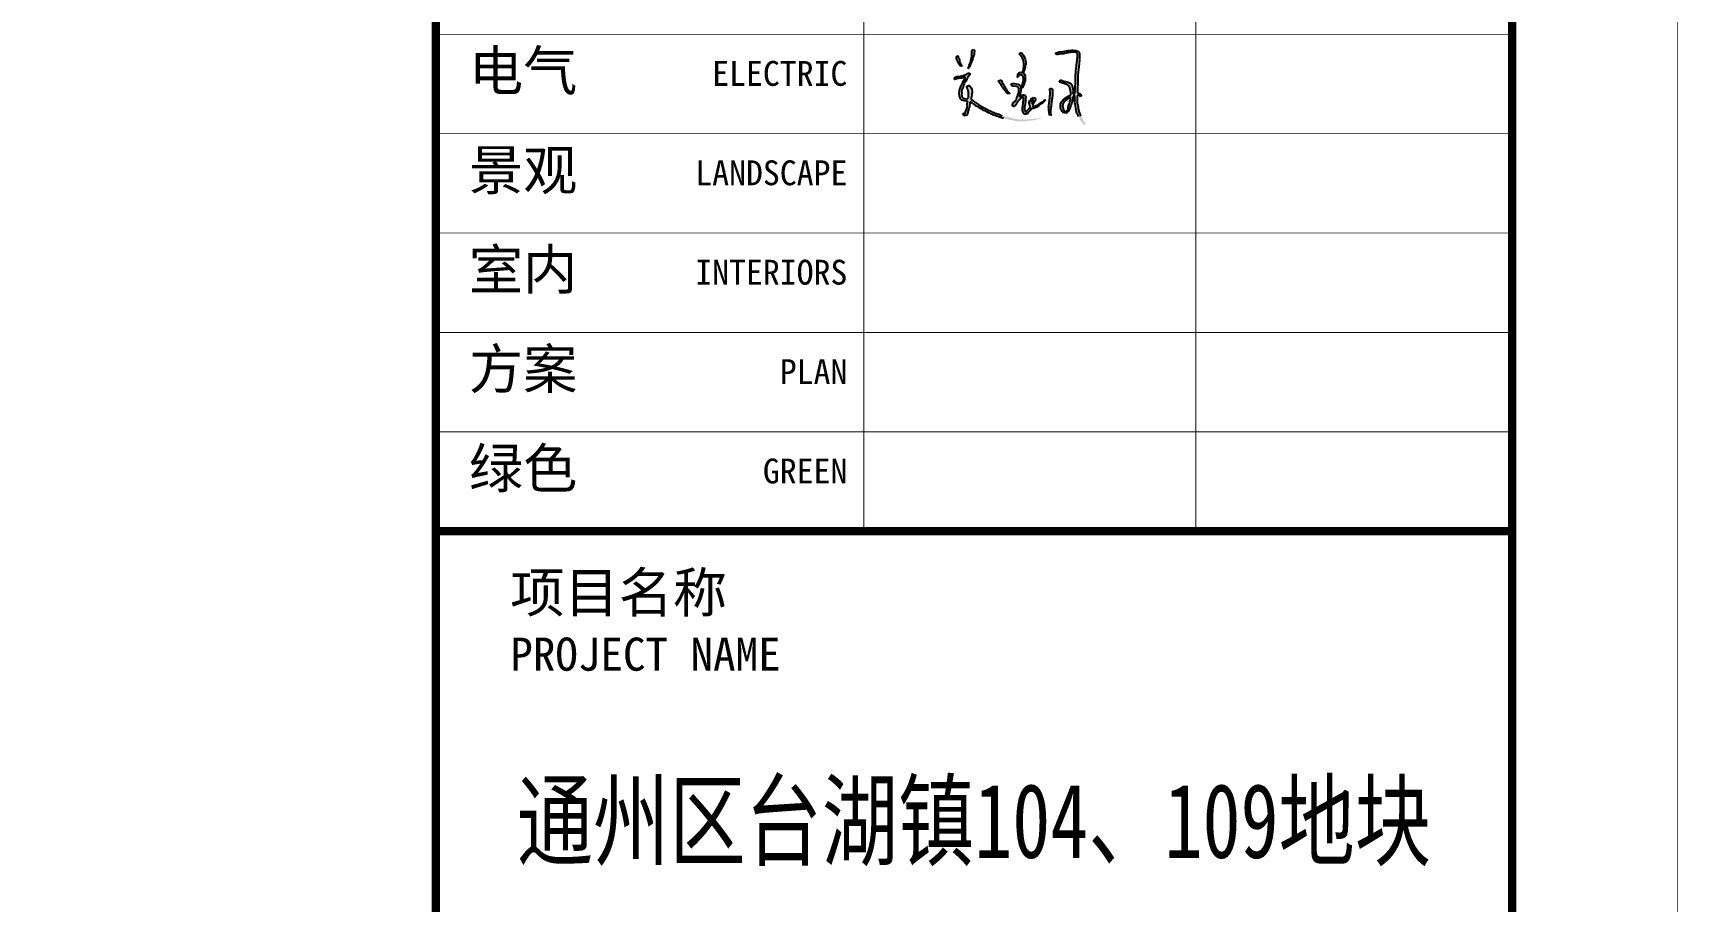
# Model space of a CAD drawing. Extents: x -26219 to 315419, y -160410 to -120810.
# Drawn here: x 310451 to 315419, y -131654 to -129033 of the extents above; entities that cross this region are included whole.
import ezdxf
from ezdxf.enums import TextEntityAlignment as Align
from ezdxf.xclip import XClip

# ---------------------------------------------------------------- set-up
doc = ezdxf.new("R2010")
doc.units = 0
doc.header["$LTSCALE"] = 1000
doc.header["$MEASUREMENT"] = 0
doc.header["$XCLIPFRAME"] = 0
doc.linetypes.add('104-14# 核心筒$2$DOTE', pattern=[2.42, 2, -0.2, 0.02, -0.2])
doc.layers.add('00-图签签名_10', color=10, linetype='Continuous')
doc.layers.add('104-14# 核心筒$2$A_AXIS-轴线', color=36, linetype='104-14# 核心筒$2$DOTE')
doc.styles.add('图签信息$0$华文细黑', font='STXIHEI_0.TTF', dxfattribs={"height": 10})

# ---------------------------------------------------------------- blocks, each defined once
blk = doc.blocks.new('图框-A1')
for points, const_width in [([(0, 0), (841, 0), (841, 594), (0, 594)], 0.05), ([(766, 584), (25, 584), (25, 10), (766, 10)], 0.5)]:
    blk.add_lwpolyline(points, close=True, dxfattribs=dict(const_width=const_width))
blk = doc.blocks.new('图签信息')
at = {"const_width": 0.5}
for points in [[(-65, 574), (-65, 500.5), (0, 500.5), (0, 574)], [(-65, 0), (0, 0), (0, 500.5), (-65, 500.5)]]:
    blk.add_lwpolyline(points, close=True, dxfattribs=at)
at = {"const_width": 0.05}
for points in [[(-39.145, 566.5), (-39.145, 500.5)], [(-19.101, 566.5), (-19.101, 500.5)], [(-65, 530.5), (0, 530.5)], [(-65, 524.5), (0, 524.5)], [(-65, 518.5), (0, 518.5)], [(-65, 512.5), (0, 512.5)], [(-65, 512.5), (0, 512.5)], [(-65, 506.5), (0, 506.5)], [(-65, 500.5), (0, 500.5)]]:
    blk.add_lwpolyline(points, dxfattribs=at)
at = {"style": '图签信息$0$华文细黑'}
for s, height, p in [('电气', 2.4, (-63, 529.5)), ('景观', 2.4, (-63, 523.5)), ('室内', 2.4, (-63, 517.5)), ('方案', 2.4, (-63, 511.5)), ('绿色', 2.4, (-63, 505.5)), ('项目名称', 2.4, (-60.5, 498.003)), ('PROJECT NAME', 2, (-60.5, 494.079))]:
    blk.add_text(s, height=height, dxfattribs=at).set_placement(p, align=Align.TOP_LEFT)
for s, p in [('ELECTRIC', (-40.145, 528.886)), ('LANDSCAPE', (-40.145, 522.886)), ('INTERIORS', (-40.145, 516.886)), ('PLAN', (-40.145, 510.886)), ('GREEN', (-40.145, 504.886))]:
    blk.add_text(s, height=1.5, dxfattribs=at).set_placement(p, align=Align.TOP_RIGHT)
at = {"color": 4, "style": '图签信息$0$华文细黑', "width": 0.75}
blk.add_text('通州区台湖镇104、109地块', height=4.5, dxfattribs=at).set_placement((-32.5, 480.778), align=Align.CENTER)
blk = doc.blocks.new('图签-A1')
at = {"color": 2}
blk.add_blockref('图签信息', (0, 0), dxfattribs=at)
blk = doc.blocks.new('104-14# 核心筒')
at = {"layer": '104-14# 核心筒$2$A_AXIS-轴线'}
blk.add_line((-9370.1, 105800), (120259.9, 105800), dxfattribs=at)
blk = doc.blocks.new('dddd')
at = {"linetype": 'Continuous'}
h = blk.add_hatch(color=256, dxfattribs=at)
h.paths.add_polyline_path([(651, -168), (650, -167), (642, -169), (638, -172), (633, -187), (631, -189), (634, -196), (638, -193), (647, -177), (649, -176)], flags=16)
h.paths.add_polyline_path([(955, -150), (953, -149), (951, -151), (937, -156), (931, -162), (916, -171), (912, -176), (910, -176), (904, -183), (899, -194), (892, -205), (890, -222), (893, -229), (893, -235), (895, -237), (895, -245), (910, -263), (919, -263), (925, -261), (927, -256), (936, -244), (935, -236), (937, -232), (937, -224), (939, -222), (939, -217), (945, -204), (946, -194), (949, -190), (949, -182), (954, -168), (955, -157), (957, -154)], flags=16)
h.paths.add_polyline_path([(793, -74), (799, -74), (802, -75), (805, -79), (807, -88), (807, -131), (804, -154), (801, -164), (801, -175), (798, -187), (799, -198), (797, -201), (795, -223), (790, -237), (793, -240), (791, -253), (789, -258), (791, -267), (793, -297), (789, -299), (784, -299), (781, -288), (780, -272), (778, -269), (776, -257), (776, -237), (774, -229), (778, -216), (777, -211), (780, -196), (779, -189), (781, -181), (781, -168), (784, -155), (785, -136), (787, -131), (787, -105), (784, -85), (786, -78)])
h.paths.add_polyline_path([(476, -35), (492, -35), (524, -40), (535, -47), (537, -47), (542, -52), (546, -61), (545, -65), (547, -94), (542, -105), (542, -114), (538, -120), (538, -129), (534, -136), (534, -142), (537, -143), (554, -130), (564, -127), (572, -127), (578, -129), (585, -140), (586, -150), (584, -164), (585, -175), (584, -189), (582, -193), (582, -204), (578, -216), (579, -220), (577, -224), (577, -252), (581, -264), (584, -266), (589, -265), (609, -244), (622, -225), (620, -211), (617, -209), (616, -201), (614, -198), (614, -185), (616, -181), (616, -175), (621, -178), (626, -175), (627, -167), (631, -162), (631, -157), (642, -154), (650, -150), (661, -152), (667, -157), (667, -165), (665, -167), (666, -170), (660, -181), (653, -191), (646, -205), (646, -211), (643, -216), (648, -222), (658, -221), (687, -210), (703, -197), (712, -193), (713, -190), (734, -178), (742, -168), (750, -168), (738, -181), (721, -197), (708, -205), (695, -218), (678, -229), (653, -239), (642, -239), (634, -236), (625, -253), (611, -266), (603, -278), (589, -286), (580, -286), (571, -284), (564, -275), (562, -261), (559, -255), (559, -231), (562, -227), (566, -190), (565, -187), (567, -179), (567, -168), (569, -165), (569, -149), (565, -143), (559, -144), (558, -147), (550, -152), (534, -169), (530, -175), (517, -189), (511, -198), (512, -199), (506, -203), (502, -211), (489, -222), (484, -222), (477, -218), (476, -208), (481, -202), (484, -193), (496, -181), (501, -173), (511, -165), (514, -150), (517, -144), (519, -143), (519, -138), (522, -133), (522, -128), (529, -109), (530, -79), (527, -67), (515, -58), (475, -55), (467, -46), (467, -41)])
h.paths.add_polyline_path([(378, -6), (382, -6), (387, -8), (389, -17), (398, -38), (407, -46), (407, -49), (411, -53), (412, -58), (424, -75), (422, -79), (427, -81), (427, -85), (429, -86), (431, -92), (450, -111), (454, -113), (453, -118), (438, -116), (427, -107), (416, -94), (415, -90), (407, -81), (400, -69), (394, -63), (389, -53), (387, -52), (387, -49), (368, -25), (364, -19), (363, -14), (366, -9), (365, -8), (372, -8)], flags=17)
h.paths.add_polyline_path([(112, 52), (120, 52), (125, 50), (127, 47), (127, 40), (125, 39), (124, 35), (113, 21), (113, 19), (108, 15), (107, 9), (102, 5), (99, -3), (89, -17), (86, -26), (79, -35), (79, -39), (70, -56), (70, -60), (61, -87), (58, -103), (59, -109), (57, -123), (61, -135), (61, -143), (71, -155), (81, -158), (103, -159), (110, -155), (116, -149), (116, -112), (111, -87), (108, -81), (108, -75), (105, -73), (105, -68), (102, -63), (102, -59), (105, -55), (115, -50), (124, -51), (136, -68), (142, -81), (145, -101), (143, -127), (139, -144), (137, -147), (137, -159), (143, -167), (154, -174), (168, -188), (174, -190), (177, -194), (182, -196), (190, -202), (198, -207), (199, -209), (208, -212), (209, -214), (232, -229), (266, -244), (286, -256), (294, -258), (301, -263), (307, -265), (310, -269), (317, -270), (325, -274), (326, -276), (365, -287), (374, -292), (393, -299), (399, -299), (400, -301), (419, -304), (421, -306), (436, -307), (451, -313), (461, -314), (464, -317), (533, -330), (552, -329), (579, -331), (582, -329), (598, -329), (602, -327), (612, -328), (620, -326), (647, -325), (655, -323), (663, -324), (678, -322), (682, -320), (709, -318), (711, -316), (723, -317), (719, -320), (713, -320), (690, -328), (685, -328), (652, -337), (611, -340), (577, -346), (537, -346), (497, -343), (494, -341), (450, -332), (431, -326), (402, -321), (314, -292), (306, -286), (300, -285), (291, -279), (278, -274), (275, -270), (264, -267), (257, -262), (242, -257), (230, -248), (216, -243), (214, -240), (203, -233), (198, -232), (196, -229), (181, -221), (168, -212), (166, -209), (158, -205), (140, -191), (132, -187), (129, -187), (127, -190), (122, -227), (120, -230), (117, -242), (111, -260), (106, -286), (103, -289), (102, -294), (87, -300), (79, -298), (74, -294), (72, -285), (75, -277), (78, -277), (81, -283), (85, -285), (90, -276), (91, -268), (103, -234), (104, -217), (106, -215), (105, -212), (108, -179), (83, -177), (58, -170), (57, -167), (49, -161), (46, -155), (45, -148), (40, -137), (39, -115), (42, -89), (46, -73), (49, -70), (48, -67), (52, -59), (53, -52), (59, -45), (59, -42), (67, -26), (67, -23), (88, 10), (88, 15), (91, 18), (87, 20), (85, 18), (73, 16), (67, 13), (62, 14), (56, 9), (16, 5), (14, 3), (8, 3), (4, 0), (0, 0), (-1, 13), (4, 18), (18, 25), (44, 25), (47, 27), (64, 30), (102, 44)])
h.paths.add_polyline_path([(27, 196), (28, 196), (28, 193), (31, 189), (31, 183), (37, 173), (37, 167), (40, 161), (41, 151), (44, 147), (47, 134), (52, 128), (53, 121), (62, 112), (59, 108), (50, 109), (45, 113), (30, 137), (27, 148), (19, 164), (20, 167), (17, 171), (15, 188), (22, 191)])
h.paths.add_polyline_path([(541, 219), (549, 219), (557, 213), (571, 195), (583, 167), (585, 156), (584, 149), (587, 139), (587, 123), (583, 115), (583, 100), (572, 68), (569, 64), (567, 53), (577, 42), (583, 28), (583, -12), (581, -13), (577, -23), (573, -39), (557, -69), (555, -71), (551, -71), (558, -46), (561, -41), (560, -40), (565, -21), (567, -19), (567, 12), (565, 19), (566, 20), (562, 30), (546, 39), (537, 39), (527, 31), (521, 19), (517, 19), (516, 22), (521, 29), (521, 38), (525, 47), (533, 56), (542, 59), (554, 57), (560, 57), (567, 79), (567, 86), (571, 106), (570, 117), (573, 125), (570, 131), (569, 148), (567, 150), (566, 161), (563, 166), (561, 175), (538, 204), (536, 214)])
h.paths.add_polyline_path([(967, 242), (976, 242), (1002, 239), (1022, 230), (1030, 214), (1030, 173), (1029, 165), (1027, 161), (1028, 156), (1026, 137), (1024, 133), (1025, 131), (1015, 35), (1016, 0), (1012, -108), (1014, -112), (1022, -112), (1032, -116), (1042, -128), (1043, -134), (1038, -143), (1034, -142), (1034, -138), (1026, -130), (1016, -128), (1013, -131), (1011, -145), (1011, -197), (1014, -209), (1014, -215), (1018, -227), (1019, -242), (1022, -251), (1020, -254), (1024, -260), (1024, -264), (1030, -277), (1032, -284), (1034, -286), (1034, -291), (1041, -300), (1047, -313), (1047, -317), (1059, -332), (1061, -340), (1064, -343), (1066, -347), (1065, -348), (1070, -351), (1079, -364), (1079, -371), (1075, -374), (1065, -373), (1053, -361), (1051, -356), (1048, -354), (1048, -351), (1041, -344), (1039, -338), (1036, -337), (1029, -321), (1026, -318), (1020, -305), (1019, -297), (1013, -289), (1008, -281), (1005, -268), (1006, -267), (1003, -262), (1003, -255), (998, -237), (999, -236), (997, -221), (995, -218), (996, -215), (994, -204), (992, -201), (993, -193), (991, -189), (991, -174), (993, -165), (991, -160), (991, -133), (979, -137), (975, -143), (976, -144), (973, -153), (974, -160), (969, -178), (968, -188), (966, -191), (960, -212), (954, -220), (950, -240), (943, -250), (939, -262), (925, -276), (919, -278), (903, -276), (894, -272), (887, -264), (873, -236), (873, -205), (881, -185), (886, -180), (894, -168), (919, -148), (921, -148), (940, -135), (947, -134), (955, -130), (957, -126), (958, -113), (956, -89), (948, -61), (945, -55), (926, -40), (917, -39), (867, -23), (865, -21), (865, -15), (870, -6), (878, -6), (908, -16), (915, -16), (925, -20), (935, -22), (948, -28), (962, -43), (969, -52), (969, -59), (971, -60), (977, -97), (975, -113), (978, -118), (990, -116), (993, -114), (992, -110), (994, -108), (993, -86), (995, -9), (997, 14), (996, 40), (999, 49), (999, 72), (1001, 75), (1000, 86), (1002, 89), (1013, 186), (1012, 211), (1005, 218), (991, 223), (960, 223), (956, 221), (920, 217), (918, 215), (905, 214), (898, 211), (878, 210), (852, 204), (840, 204), (832, 212), (838, 218), (844, 222), (853, 223), (862, 226), (894, 229), (923, 235), (930, 235), (938, 238), (955, 239)])
h.paths.add_polyline_path([(155, 245), (161, 242), (165, 234), (161, 218), (161, 204), (157, 195), (157, 188), (153, 183), (152, 173), (140, 144), (140, 139), (135, 133), (123, 103), (115, 93), (115, 91), (113, 91), (115, 103), (121, 112), (121, 115), (131, 140), (133, 156), (139, 174), (139, 181), (143, 191), (143, 236), (148, 243)])
for p, q in [((15, 188), (22, 191)), ((17, 171), (15, 188)), ((20, 167), (17, 171)), ((19, 164), (20, 167)), ((27, 148), (19, 164)), ((22, 191), (27, 196)), ((27, 196), (28, 196)), ((30, 137), (27, 148)), ((28, 196), (28, 193)), ((28, 193), (31, 189)), ((45, 113), (30, 137)), ((31, 189), (31, 183)), ((31, 183), (37, 173)), ((37, 173), (37, 167)), ((37, 167), (40, 161)), ((40, 161), (41, 151)), ((41, 151), (44, 147)), ((44, 147), (47, 134)), ((121, 115), (131, 140)), ((131, 140), (133, 156)), ((133, 156), (139, 174)), ((140, 139), (135, 133)), ((139, 181), (143, 191)), ((139, 174), (139, 181)), ((152, 173), (140, 144)), ((140, 144), (140, 139)), ((143, 236), (148, 243)), ((143, 191), (143, 236)), ((148, 243), (155, 245)), ((153, 183), (152, 173)), ((157, 188), (153, 183)), ((155, 245), (161, 242)), ((161, 204), (157, 195)), ((157, 195), (157, 188)), ((161, 242), (165, 234)), ((165, 234), (161, 218)), ((161, 218), (161, 204)), ((536, 214), (541, 219)), ((538, 204), (536, 214)), ((561, 175), (538, 204)), ((541, 219), (549, 219)), ((549, 219), (557, 213)), ((557, 213), (571, 195)), ((563, 166), (561, 175)), ((566, 161), (563, 166)), ((567, 150), (566, 161)), ((569, 148), (567, 150)), ((570, 131), (569, 148)), ((571, 195), (583, 167)), ((583, 167), (585, 156)), ((585, 156), (584, 149)), ((584, 149), (587, 139)), ((587, 139), (587, 123)), ((832, 212), (838, 218)), ((840, 204), (832, 212)), ((838, 218), (844, 222)), ((852, 204), (840, 204)), ((844, 222), (853, 223)), ((878, 210), (852, 204)), ((853, 223), (862, 226)), ((862, 226), (894, 229)), ((898, 211), (878, 210)), ((894, 229), (923, 235)), ((905, 214), (898, 211)), ((918, 215), (905, 214)), ((920, 217), (918, 215)), ((956, 221), (920, 217)), ((923, 235), (930, 235)), ((930, 235), (938, 238)), ((938, 238), (955, 239)), ((955, 239), (967, 242)), ((960, 223), (956, 221)), ((991, 223), (960, 223)), ((967, 242), (976, 242)), ((976, 242), (1002, 239)), ((1005, 218), (991, 223)), ((1002, 239), (1022, 230)), ((1002, 89), (1013, 186)), ((1012, 211), (1005, 218)), ((1013, 186), (1012, 211)), ((1022, 230), (1030, 214)), ((1026, 137), (1024, 133)), ((1028, 156), (1026, 137)), ((1029, 165), (1027, 161)), ((1027, 161), (1028, 156)), ((1030, 173), (1029, 165)), ((1030, 214), (1030, 173)), ((-1, 13), (4, 18)), ((0, 0), (-1, 13)), ((4, 0), (0, 0)), ((4, 18), (18, 25)), ((8, 3), (4, 0)), ((14, 3), (8, 3)), ((16, 5), (14, 3)), ((56, 9), (16, 5)), ((18, 25), (44, 25)), ((44, 25), (47, 27)), ((50, 109), (45, 113)), ((47, 134), (52, 128)), ((47, 27), (64, 30)), ((59, 108), (50, 109)), ((52, 128), (53, 121)), ((53, 121), (62, 112)), ((62, 14), (56, 9)), ((62, 112), (59, 108)), ((67, 13), (62, 14)), ((64, 30), (102, 44)), ((73, 16), (67, 13)), ((67, -23), (88, 10)), ((85, 18), (73, 16)), ((87, 20), (85, 18)), ((91, 18), (87, 20)), ((88, 15), (91, 18)), ((88, 10), (88, 15)), ((102, 5), (99, -3)), ((102, 44), (112, 52)), ((107, 9), (102, 5)), ((108, 15), (107, 9)), ((113, 19), (108, 15)), ((112, 52), (120, 52)), ((113, 91), (115, 103)), ((115, 91), (113, 91)), ((124, 35), (113, 21)), ((113, 21), (113, 19)), ((115, 103), (121, 112)), ((123, 103), (115, 93)), ((115, 93), (115, 91)), ((120, 52), (125, 50)), ((121, 112), (121, 115)), ((135, 133), (123, 103)), ((125, 39), (124, 35)), ((125, 50), (127, 47)), ((127, 40), (125, 39)), ((127, 47), (127, 40)), ((516, 22), (521, 29)), ((517, 19), (516, 22)), ((521, 19), (517, 19)), ((521, 38), (525, 47)), ((521, 29), (521, 38)), ((527, 31), (521, 19)), ((525, 47), (533, 56)), ((537, 39), (527, 31)), ((533, 56), (542, 59)), ((546, 39), (537, 39)), ((542, 59), (554, 57)), ((562, 30), (546, 39)), ((554, 57), (560, 57)), ((560, 57), (567, 79)), ((566, 20), (562, 30)), ((565, 19), (566, 20)), ((567, 12), (565, 19)), ((567, 86), (571, 106)), ((567, 79), (567, 86)), ((569, 64), (567, 53)), ((567, 53), (577, 42)), ((567, -19), (567, 12)), ((572, 68), (569, 64)), ((573, 125), (570, 131)), ((570, 117), (573, 125)), ((571, 106), (570, 117)), ((583, 100), (572, 68)), ((577, 42), (583, 28)), ((587, 123), (583, 115)), ((583, 115), (583, 100)), ((583, 28), (583, -12)), ((995, -9), (997, 14)), ((996, 40), (999, 49)), ((997, 14), (996, 40)), ((999, 72), (1001, 75)), ((999, 49), (999, 72)), ((1000, 86), (1002, 89)), ((1001, 75), (1000, 86)), ((1016, 0), (1012, -108)), ((1025, 131), (1015, 35)), ((1015, 35), (1016, 0)), ((1024, 133), (1025, 131)), ((39, -115), (42, -89)), ((40, -137), (39, -115)), ((42, -89), (46, -73)), ((46, -73), (49, -70)), ((48, -67), (52, -59)), ((49, -70), (48, -67)), ((52, -59), (53, -52)), ((53, -52), (59, -45)), ((59, -109), (57, -123)), ((57, -123), (61, -135)), ((61, -87), (58, -103)), ((58, -103), (59, -109)), ((59, -42), (67, -26)), ((59, -45), (59, -42)), ((70, -60), (61, -87)), ((61, -135), (61, -143)), ((67, -26), (67, -23)), ((79, -39), (70, -56)), ((70, -56), (70, -60)), ((86, -26), (79, -35)), ((79, -35), (79, -39)), ((89, -17), (86, -26)), ((99, -3), (89, -17)), ((102, -59), (105, -55)), ((102, -63), (102, -59)), ((105, -68), (102, -63)), ((105, -55), (115, -50)), ((105, -73), (105, -68)), ((108, -75), (105, -73)), ((108, -81), (108, -75)), ((111, -87), (108, -81)), ((116, -112), (111, -87)), ((115, -50), (124, -51)), ((116, -149), (116, -112)), ((124, -51), (136, -68)), ((136, -68), (142, -81)), ((143, -127), (139, -144)), ((142, -81), (145, -101)), ((145, -101), (143, -127)), ((363, -14), (366, -9)), ((364, -19), (363, -14)), ((368, -25), (364, -19)), ((365, -8), (372, -8)), ((366, -9), (365, -8)), ((387, -49), (368, -25)), ((372, -8), (378, -6)), ((378, -6), (382, -6)), ((382, -6), (387, -8)), ((387, -8), (389, -17)), ((387, -52), (387, -49)), ((389, -53), (387, -52)), ((389, -17), (398, -38)), ((394, -63), (389, -53)), ((400, -69), (394, -63)), ((398, -38), (407, -46)), ((407, -81), (400, -69)), ((407, -46), (407, -49)), ((407, -49), (411, -53)), ((415, -90), (407, -81)), ((411, -53), (412, -58)), ((412, -58), (424, -75)), ((416, -94), (415, -90)), ((427, -107), (416, -94)), ((424, -75), (422, -79)), ((422, -79), (427, -81)), ((427, -81), (427, -85)), ((427, -85), (429, -86)), ((438, -116), (427, -107)), ((429, -86), (431, -92)), ((431, -92), (450, -111)), ((453, -118), (438, -116)), ((450, -111), (454, -113)), ((454, -113), (453, -118)), ((467, -41), (476, -35)), ((467, -46), (467, -41)), ((475, -55), (467, -46)), ((515, -58), (475, -55)), ((476, -35), (492, -35)), ((492, -35), (524, -40)), ((527, -67), (515, -58)), ((519, -138), (522, -133)), ((522, -128), (529, -109)), ((522, -133), (522, -128)), ((524, -40), (535, -47)), ((530, -79), (527, -67)), ((529, -109), (530, -79)), ((538, -129), (534, -136)), ((535, -47), (537, -47)), ((537, -47), (542, -52)), ((537, -143), (554, -130)), ((542, -114), (538, -120)), ((538, -120), (538, -129)), ((542, -52), (546, -61)), ((547, -94), (542, -105)), ((542, -105), (542, -114)), ((546, -61), (545, -65)), ((545, -65), (547, -94)), ((551, -71), (558, -46)), ((555, -71), (551, -71)), ((554, -130), (564, -127)), ((557, -69), (555, -71)), ((573, -39), (557, -69)), ((558, -46), (561, -41)), ((560, -40), (565, -21)), ((561, -41), (560, -40)), ((564, -127), (572, -127)), ((565, -21), (567, -19)), ((572, -127), (578, -129)), ((577, -23), (573, -39)), ((581, -13), (577, -23)), ((578, -129), (585, -140)), ((583, -12), (581, -13)), ((784, -85), (786, -78)), ((787, -105), (784, -85)), ((785, -136), (787, -131)), ((786, -78), (793, -74)), ((787, -131), (787, -105)), ((793, -74), (799, -74)), ((799, -74), (802, -75)), ((802, -75), (805, -79)), ((807, -131), (804, -154)), ((805, -79), (807, -88)), ((807, -88), (807, -131)), ((865, -15), (870, -6)), ((865, -21), (865, -15)), ((867, -23), (865, -21)), ((917, -39), (867, -23)), ((870, -6), (878, -6)), ((878, -6), (908, -16)), ((908, -16), (915, -16)), ((915, -16), (925, -20)), ((926, -40), (917, -39)), ((921, -148), (940, -135)), ((925, -20), (935, -22)), ((945, -55), (926, -40)), ((935, -22), (948, -28)), ((940, -135), (947, -134)), ((948, -61), (945, -55)), ((947, -134), (955, -130)), ((948, -28), (962, -43)), ((956, -89), (948, -61)), ((955, -130), (957, -126)), ((958, -113), (956, -89)), ((957, -126), (958, -113)), ((962, -43), (969, -52)), ((969, -52), (969, -59)), ((969, -59), (971, -60)), ((971, -60), (977, -97)), ((977, -97), (975, -113)), ((975, -113), (978, -118)), ((978, -118), (990, -116)), ((991, -133), (979, -137)), ((990, -116), (993, -114)), ((991, -160), (991, -133)), ((992, -110), (994, -108)), ((993, -114), (992, -110)), ((993, -86), (995, -9)), ((994, -108), (993, -86)), ((1013, -131), (1011, -145)), ((1012, -108), (1014, -112)), ((1016, -128), (1013, -131)), ((1014, -112), (1022, -112)), ((1026, -130), (1016, -128)), ((1022, -112), (1032, -116)), ((1034, -138), (1026, -130)), ((1032, -116), (1042, -128)), ((1043, -134), (1038, -143)), ((1042, -128), (1043, -134)), ((45, -148), (40, -137)), ((46, -155), (45, -148)), ((49, -161), (46, -155)), ((57, -167), (49, -161)), ((58, -170), (57, -167)), ((83, -177), (58, -170)), ((61, -143), (71, -155)), ((71, -155), (81, -158)), ((81, -158), (103, -159)), ((108, -179), (83, -177)), ((90, -276), (91, -268)), ((91, -268), (103, -234)), ((103, -159), (110, -155)), ((103, -234), (104, -217)), ((104, -217), (106, -215)), ((105, -212), (108, -179)), ((106, -215), (105, -212)), ((111, -260), (106, -286)), ((110, -155), (116, -149)), ((117, -242), (111, -260)), ((120, -230), (117, -242)), ((122, -227), (120, -230)), ((127, -190), (122, -227)), ((129, -187), (127, -190)), ((132, -187), (129, -187)), ((140, -191), (132, -187)), ((139, -144), (137, -147)), ((137, -147), (137, -159)), ((137, -159), (143, -167)), ((158, -205), (140, -191)), ((143, -167), (154, -174)), ((154, -174), (168, -188)), ((166, -209), (158, -205)), ((168, -212), (166, -209)), ((168, -188), (174, -190)), ((181, -221), (168, -212)), ((174, -190), (177, -194)), ((177, -194), (182, -196)), ((196, -229), (181, -221)), ((182, -196), (190, -202)), ((190, -202), (198, -207)), ((198, -232), (196, -229)), ((198, -207), (199, -209)), ((203, -233), (198, -232)), ((199, -209), (208, -212)), ((214, -240), (203, -233)), ((208, -212), (209, -214)), ((209, -214), (232, -229)), ((216, -243), (214, -240)), ((230, -248), (216, -243)), ((242, -257), (230, -248)), ((232, -229), (266, -244)), ((257, -262), (242, -257)), ((264, -267), (257, -262)), ((275, -270), (264, -267)), ((266, -244), (286, -256)), ((278, -274), (275, -270)), ((286, -256), (294, -258)), ((294, -258), (301, -263)), ((301, -263), (307, -265)), ((307, -265), (310, -269)), ((310, -269), (317, -270)), ((317, -270), (325, -274)), ((476, -208), (481, -202)), ((477, -218), (476, -208)), ((484, -222), (477, -218)), ((481, -202), (484, -193)), ((484, -193), (496, -181)), ((489, -222), (484, -222)), ((502, -211), (489, -222)), ((496, -181), (501, -173)), ((501, -173), (511, -165)), ((506, -203), (502, -211)), ((512, -199), (506, -203)), ((511, -165), (514, -150)), ((517, -189), (511, -198)), ((511, -198), (512, -199)), ((514, -150), (517, -144)), ((517, -144), (519, -143)), ((530, -175), (517, -189)), ((519, -143), (519, -138)), ((534, -169), (530, -175)), ((534, -136), (534, -142)), ((534, -142), (537, -143)), ((550, -152), (534, -169)), ((558, -147), (550, -152)), ((559, -144), (558, -147)), ((565, -143), (559, -144)), ((559, -231), (562, -227)), ((559, -255), (559, -231)), ((562, -261), (559, -255)), ((562, -227), (566, -190)), ((564, -275), (562, -261)), ((569, -149), (565, -143)), ((565, -187), (567, -179)), ((566, -190), (565, -187)), ((567, -168), (569, -165)), ((567, -179), (567, -168)), ((569, -165), (569, -149)), ((579, -220), (577, -224)), ((577, -224), (577, -252)), ((577, -252), (581, -264)), ((582, -204), (578, -216)), ((578, -216), (579, -220)), ((581, -264), (584, -266)), ((584, -189), (582, -193)), ((582, -193), (582, -204)), ((586, -150), (584, -164)), ((584, -164), (585, -175)), ((585, -175), (584, -189)), ((584, -266), (589, -265)), ((585, -140), (586, -150)), ((589, -265), (609, -244)), ((611, -266), (603, -278)), ((609, -244), (622, -225)), ((625, -253), (611, -266)), ((614, -185), (616, -181)), ((614, -198), (614, -185)), ((616, -201), (614, -198)), ((616, -175), (621, -178)), ((616, -181), (616, -175)), ((617, -209), (616, -201)), ((620, -211), (617, -209)), ((622, -225), (620, -211)), ((621, -178), (626, -175)), ((634, -236), (625, -253)), ((626, -175), (627, -167)), ((627, -167), (631, -162)), ((631, -157), (642, -154)), ((631, -162), (631, -157)), ((633, -187), (631, -189)), ((631, -189), (634, -196)), ((638, -172), (633, -187)), ((634, -196), (638, -193)), ((642, -239), (634, -236)), ((642, -169), (638, -172)), ((638, -193), (647, -177)), ((642, -154), (650, -150)), ((650, -167), (642, -169)), ((653, -239), (642, -239)), ((646, -211), (643, -216)), ((643, -216), (648, -222)), ((653, -191), (646, -205)), ((646, -205), (646, -211)), ((647, -177), (649, -176)), ((648, -222), (658, -221)), ((649, -176), (651, -168)), ((650, -150), (661, -152)), ((651, -168), (650, -167)), ((660, -181), (653, -191)), ((678, -229), (653, -239)), ((658, -221), (687, -210)), ((666, -170), (660, -181)), ((661, -152), (667, -157)), ((667, -165), (665, -167)), ((665, -167), (666, -170)), ((667, -157), (667, -165)), ((695, -218), (678, -229)), ((687, -210), (703, -197)), ((708, -205), (695, -218)), ((703, -197), (712, -193)), ((721, -197), (708, -205)), ((712, -193), (713, -190)), ((713, -190), (734, -178)), ((738, -181), (721, -197)), ((734, -178), (742, -168)), ((750, -168), (738, -181)), ((742, -168), (750, -168)), ((774, -229), (778, -216)), ((776, -237), (774, -229)), ((776, -257), (776, -237)), ((778, -269), (776, -257)), ((777, -211), (780, -196)), ((778, -216), (777, -211)), ((780, -272), (778, -269)), ((779, -189), (781, -181)), ((780, -196), (779, -189)), ((781, -168), (784, -155)), ((781, -181), (781, -168)), ((784, -155), (785, -136)), ((791, -253), (789, -258)), ((789, -258), (791, -267)), ((795, -223), (790, -237)), ((790, -237), (793, -240)), ((793, -240), (791, -253)), ((791, -267), (793, -297)), ((797, -201), (795, -223)), ((799, -198), (797, -201)), ((801, -175), (798, -187)), ((798, -187), (799, -198)), ((804, -154), (801, -164)), ((801, -164), (801, -175)), ((873, -205), (881, -185)), ((873, -236), (873, -205)), ((887, -264), (873, -236)), ((881, -185), (886, -180)), ((886, -180), (894, -168)), ((894, -272), (887, -264)), ((892, -205), (890, -222)), ((890, -222), (893, -229)), ((899, -194), (892, -205)), ((893, -229), (893, -235)), ((893, -235), (895, -237)), ((894, -168), (919, -148)), ((895, -237), (895, -245)), ((895, -245), (910, -263)), ((904, -183), (899, -194)), ((910, -176), (904, -183)), ((912, -176), (910, -176)), ((910, -263), (919, -263)), ((916, -171), (912, -176)), ((931, -162), (916, -171)), ((919, -148), (921, -148)), ((919, -263), (925, -261)), ((925, -261), (927, -256)), ((939, -262), (925, -276)), ((927, -256), (936, -244)), ((937, -156), (931, -162)), ((935, -236), (937, -232)), ((936, -244), (935, -236)), ((951, -151), (937, -156)), ((937, -224), (939, -222)), ((937, -232), (937, -224)), ((939, -217), (945, -204)), ((939, -222), (939, -217)), ((943, -250), (939, -262)), ((950, -240), (943, -250)), ((945, -204), (946, -194)), ((946, -194), (949, -190)), ((949, -182), (954, -168)), ((949, -190), (949, -182)), ((954, -220), (950, -240)), ((953, -149), (951, -151)), ((955, -150), (953, -149)), ((954, -168), (955, -157)), ((960, -212), (954, -220)), ((957, -154), (955, -150)), ((955, -157), (957, -154)), ((966, -191), (960, -212)), ((968, -188), (966, -191)), ((969, -178), (968, -188)), ((974, -160), (969, -178)), ((976, -144), (973, -153)), ((973, -153), (974, -160)), ((979, -137), (975, -143)), ((975, -143), (976, -144)), ((993, -165), (991, -160)), ((991, -174), (993, -165)), ((991, -189), (991, -174)), ((993, -193), (991, -189)), ((992, -201), (993, -193)), ((994, -204), (992, -201)), ((996, -215), (994, -204)), ((995, -218), (996, -215)), ((997, -221), (995, -218)), ((999, -236), (997, -221)), ((998, -237), (999, -236)), ((1003, -255), (998, -237)), ((1003, -262), (1003, -255)), ((1006, -267), (1003, -262)), ((1005, -268), (1006, -267)), ((1008, -281), (1005, -268)), ((1011, -145), (1011, -197)), ((1011, -197), (1014, -209)), ((1014, -209), (1014, -215)), ((1014, -215), (1018, -227)), ((1018, -227), (1019, -242)), ((1019, -242), (1022, -251)), ((1022, -251), (1020, -254)), ((1020, -254), (1024, -260)), ((1024, -260), (1024, -264)), ((1024, -264), (1030, -277)), ((1034, -142), (1034, -138)), ((1038, -143), (1034, -142)), ((72, -285), (75, -277)), ((74, -294), (72, -285)), ((79, -298), (74, -294)), ((75, -277), (78, -277)), ((78, -277), (81, -283)), ((87, -300), (79, -298)), ((81, -283), (85, -285)), ((85, -285), (90, -276)), ((102, -294), (87, -300)), ((103, -289), (102, -294)), ((106, -286), (103, -289)), ((291, -279), (278, -274)), ((300, -285), (291, -279)), ((306, -286), (300, -285)), ((314, -292), (306, -286)), ((402, -321), (314, -292)), ((325, -274), (326, -276)), ((326, -276), (365, -287)), ((365, -287), (374, -292)), ((374, -292), (393, -299)), ((571, -284), (564, -275)), ((580, -286), (571, -284)), ((589, -286), (580, -286)), ((603, -278), (589, -286)), ((781, -288), (780, -272)), ((784, -299), (781, -288)), ((793, -297), (789, -299)), ((903, -276), (894, -272)), ((919, -278), (903, -276)), ((925, -276), (919, -278)), ((1013, -289), (1008, -281)), ((1019, -297), (1013, -289)), ((1020, -305), (1019, -297)), ((1030, -277), (1032, -284)), ((1032, -284), (1034, -286)), ((1034, -286), (1034, -291)), ((1034, -291), (1041, -300))]:
    blk.add_line(p, q, dxfattribs=at)
blk = doc.blocks.new('A$C34055DDA')
at = {"layer": '00-图签签名_10', "xscale": 0.3666666666666667, "yscale": 0.3666666666666667, "zscale": 0.3666666666666667}
blk.add_blockref('dddd', (-1683.6, -2311.3), dxfattribs=at)

msp = doc.modelspace()

# ---------------------------------------------------------------- block references
at = {"xscale": 50, "yscale": 50, "zscale": 50}
for name, p in [('图框-A1', (273367.6, -156062.5)), ('图签-A1', (314917.6, -155562.5))]:
    msp.add_blockref(name, p, dxfattribs=at)
msp.add_blockref('A$C34055DDA', (314917.6, -126862.5))
ref = msp.add_blockref('104-14# 核心筒', (243788.7, -236343.4))
XClip(ref).set_block_clipping_path([(32000, 95800), (42400, 107298.7390783391)])

doc.saveas('drawing.dxf')
